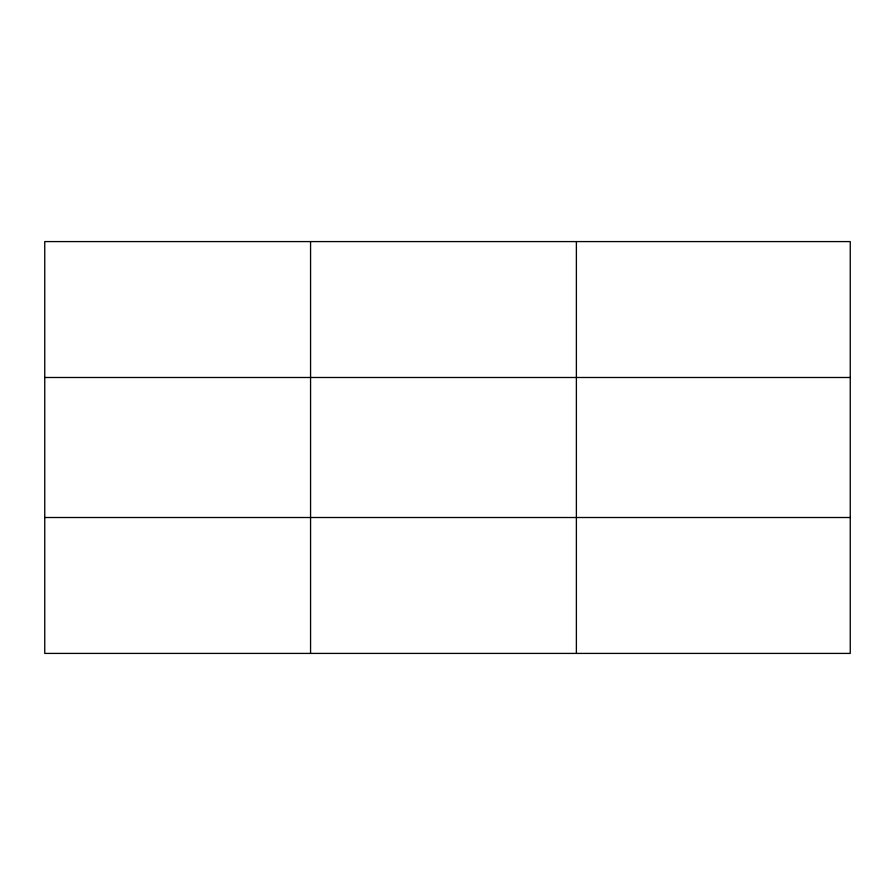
<?xml version="1.0" encoding="UTF-8"?>
<svg xmlns="http://www.w3.org/2000/svg" width="895" height="895" viewBox="0 0 895 895"><rect width="100%" height="100%" fill="white"/><g stroke="black" fill="none" stroke-linecap="round" stroke-linejoin="round"><path stroke-width="1.34" d="M310.565 653.417L310.565 241.583M576.38 653.417L576.38 241.583M850.25 377.489L850.25 241.583L44.75 241.583L44.75 653.417L850.25 653.417L850.25 377.489L44.75 377.489M44.75 517.511L850.25 517.511"/></g></svg>
